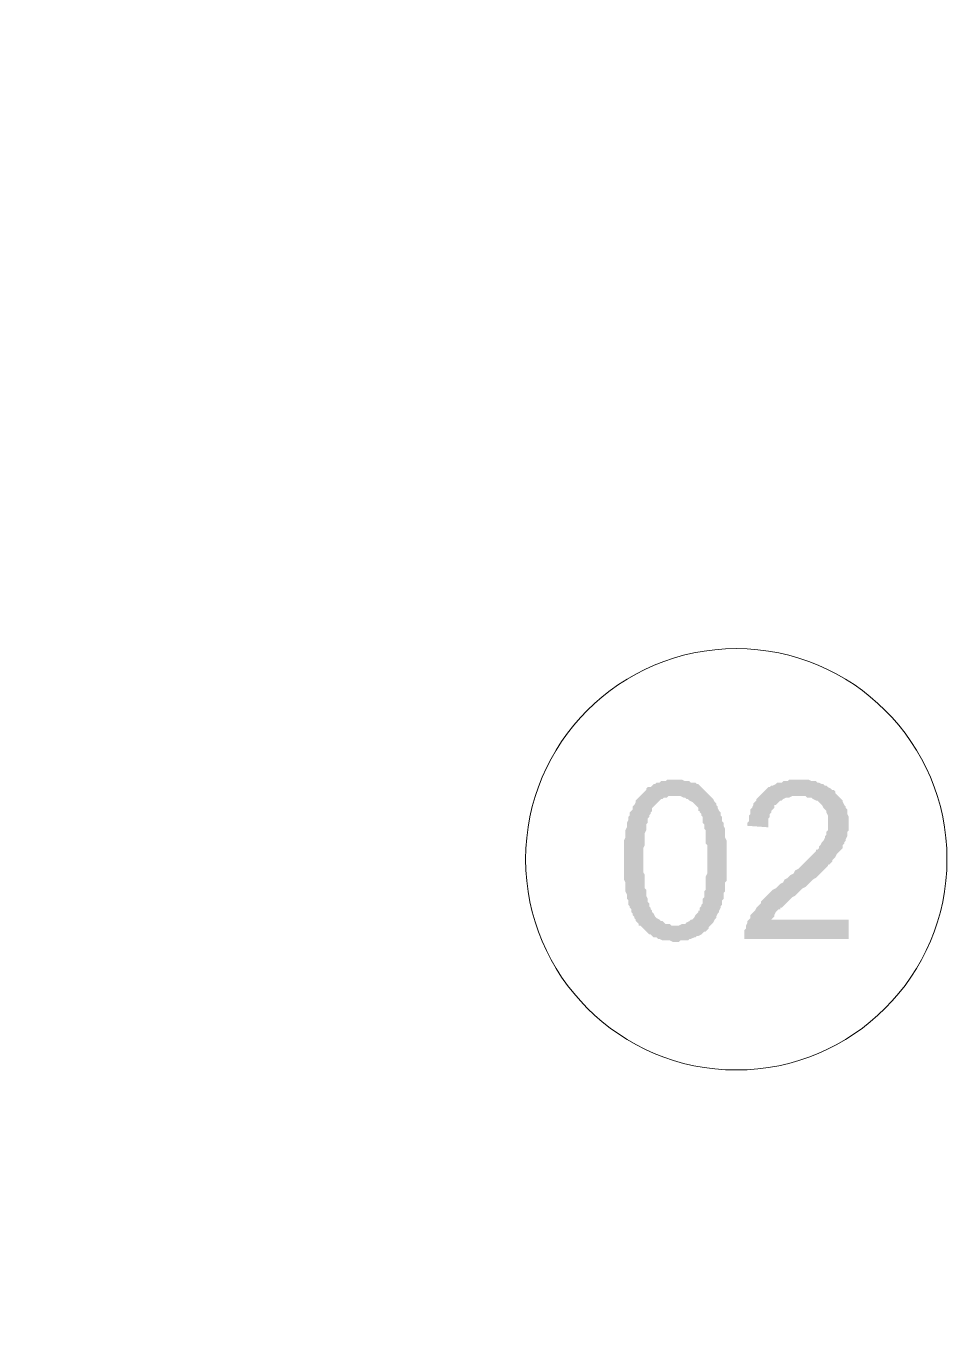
# Model space of a CAD drawing. Header units: millimetres. Extents: x 1293.7 to 1337.9, y 1512.4 to 1531.6.
# Drawn here: x 1309.552 to 1312.173, y 1512.445 to 1516.147 of the extents above; entities that cross this region are included whole.
import ezdxf

# ---------------------------------------------------------------- set-up
doc = ezdxf.new("R2010")
doc.units = ezdxf.units.MM
for name, color, linetype in [('PDF5_SIMB_02', 7, 'Continuous'), ('PDF5_SIMB_TXT', 7, 'Continuous'), ('SIMB_PREENCHIMENTO', 253, 'Continuous')]:
    doc.layers.add(name, color=color, linetype=linetype)

msp = doc.modelspace()

# ---------------------------------------------------------------- hatches: boundary and pattern name
at = {"layer": 'PDF5_SIMB_TXT', "transparency": 33554559}
h = msp.add_hatch(color=256, dxfattribs=at)
h.paths.add_polyline_path([(1311.2516, 1513.7751), (1311.2516, 1513.7793), (1311.2516, 1513.7878), (1311.2516, 1513.7962), (1311.2516, 1513.8047), (1311.2516, 1513.8089), (1311.2516, 1513.8174), (1311.2516, 1513.8216), (1311.2516, 1513.8301), (1311.2558, 1513.8386), (1311.2558, 1513.8428), (1311.2558, 1513.847), (1311.2558, 1513.8555), (1311.2558, 1513.8597), (1311.2601, 1513.8682), (1311.2601, 1513.8724), (1311.2601, 1513.8767), (1311.2601, 1513.8809), (1311.2643, 1513.8894), (1311.2643, 1513.8936), (1311.2643, 1513.8978), (1311.2685, 1513.9021), (1311.2685, 1513.9105), (1311.2728, 1513.9148), (1311.277, 1513.919), (1311.277, 1513.9275), (1311.2812, 1513.9317), (1311.2855, 1513.9402), (1311.2855, 1513.9444), (1311.2897, 1513.9486), (1311.2939, 1513.9529), (1311.2982, 1513.9571), (1311.3024, 1513.9613), (1311.3066, 1513.9656), (1311.3109, 1513.9698), (1311.3151, 1513.974), (1311.3151, 1513.9783), (1311.3193, 1513.9825), (1311.3278, 1513.9825), (1311.332, 1513.9867), (1311.3363, 1513.991), (1311.3405, 1513.991), (1311.3447, 1513.9952), (1311.3532, 1513.9952), (1311.3574, 1513.9994), (1311.3659, 1513.9994), (1311.3701, 1513.9994), (1311.3744, 1514.0037), (1311.3828, 1514.0037), (1311.3913, 1514.0037), (1311.3955, 1514.0037), (1311.3998, 1514.0037), (1311.404, 1514.0037), (1311.4125, 1514.0037), (1311.4167, 1514.0037), (1311.4252, 1513.9994), (1311.4294, 1513.9994), (1311.4379, 1513.9994), (1311.4421, 1513.9952), (1311.4463, 1513.9952), (1311.4548, 1513.9952), (1311.459, 1513.991), (1311.4633, 1513.991), (1311.4675, 1513.9867), (1311.4717, 1513.9825), (1311.476, 1513.9783), (1311.4802, 1513.974), (1311.4844, 1513.9698), (1311.4887, 1513.9656), (1311.4929, 1513.9613), (1311.4971, 1513.9571), (1311.5014, 1513.9529), (1311.5056, 1513.9486), (1311.5056, 1513.9486), (1311.5098, 1513.9402), (1311.5141, 1513.9359), (1311.5141, 1513.9317), (1311.5183, 1513.9275), (1311.5183, 1513.9232), (1311.5225, 1513.9148), (1311.5268, 1513.9105), (1311.5268, 1513.9021), (1311.531, 1513.8978), (1311.531, 1513.8894), (1311.531, 1513.8851), (1311.5352, 1513.8809), (1311.5352, 1513.8767), (1311.5352, 1513.8724), (1311.5395, 1513.864), (1311.5395, 1513.8597), (1311.5395, 1513.8555), (1311.5395, 1513.847), (1311.5395, 1513.8428), (1311.5395, 1513.8386), (1311.5437, 1513.8301), (1311.5437, 1513.8259), (1311.5437, 1513.8174), (1311.5437, 1513.8132), (1311.5437, 1513.8047), (1311.5437, 1513.7962), (1311.5437, 1513.792), (1311.5437, 1513.7835), (1311.5437, 1513.7751), (1311.5437, 1513.7751), (1311.5437, 1513.7666), (1311.5437, 1513.7581), (1311.5437, 1513.7497), (1311.5437, 1513.7454), (1311.5437, 1513.737), (1311.5437, 1513.7285), (1311.5437, 1513.7243), (1311.5437, 1513.7158), (1311.5395, 1513.7116), (1311.5395, 1513.7031), (1311.5395, 1513.6989), (1311.5395, 1513.6904), (1311.5395, 1513.6862), (1311.5352, 1513.6819), (1311.5352, 1513.6735), (1311.5352, 1513.6692), (1311.5352, 1513.665), (1311.531, 1513.6608), (1311.531, 1513.6523), (1311.531, 1513.6481), (1311.5268, 1513.6438), (1311.5268, 1513.6396), (1311.5225, 1513.6311), (1311.5225, 1513.6269), (1311.5183, 1513.6227), (1311.5141, 1513.6142), (1311.5141, 1513.61), (1311.5098, 1513.6057), (1311.5056, 1513.5973), (1311.5014, 1513.593), (1311.4971, 1513.5888), (1311.4929, 1513.5846), (1311.4929, 1513.5803), (1311.4887, 1513.5761), (1311.4844, 1513.5719), (1311.4802, 1513.5719), (1311.476, 1513.5676), (1311.4717, 1513.5634), (1311.4633, 1513.5592), (1311.459, 1513.5592), (1311.4548, 1513.5549), (1311.4506, 1513.5549), (1311.4421, 1513.5507), (1311.4379, 1513.5507), (1311.4336, 1513.5465), (1311.4252, 1513.5465), (1311.4209, 1513.5465), (1311.4125, 1513.5465), (1311.4082, 1513.5422), (1311.3998, 1513.5422), (1311.3998, 1513.5422), (1311.3913, 1513.5422), (1311.3828, 1513.5465), (1311.3786, 1513.5465), (1311.3701, 1513.5465), (1311.3659, 1513.5465), (1311.3617, 1513.5465), (1311.3532, 1513.5507), (1311.349, 1513.5507), (1311.3447, 1513.5549), (1311.3363, 1513.5549), (1311.332, 1513.5592), (1311.3278, 1513.5634), (1311.3236, 1513.5634), (1311.3193, 1513.5676), (1311.3151, 1513.5719), (1311.3109, 1513.5761), (1311.3066, 1513.5803), (1311.3024, 1513.5846), (1311.2982, 1513.5888), (1311.2939, 1513.5888), (1311.2939, 1513.593), (1311.2897, 1513.5973), (1311.2855, 1513.6015), (1311.2855, 1513.6057), (1311.2812, 1513.61), (1311.2812, 1513.6142), (1311.277, 1513.6184), (1311.277, 1513.6227), (1311.2728, 1513.6269), (1311.2728, 1513.6354), (1311.2685, 1513.6396), (1311.2685, 1513.6438), (1311.2643, 1513.6481), (1311.2643, 1513.6565), (1311.2643, 1513.6608), (1311.2601, 1513.665), (1311.2601, 1513.6735), (1311.2601, 1513.6777), (1311.2558, 1513.6862), (1311.2558, 1513.6904), (1311.2558, 1513.6989), (1311.2558, 1513.7031), (1311.2558, 1513.7116), (1311.2516, 1513.72), (1311.2516, 1513.7243), (1311.2516, 1513.7327), (1311.2516, 1513.7412), (1311.2516, 1513.7497), (1311.2516, 1513.7581), (1311.2516, 1513.7624), (1311.2516, 1513.7708), (1311.2516, 1513.7751)], flags=0)
h.paths.add_polyline_path([(1311.3066, 1513.7751), (1311.3066, 1513.7666), (1311.3066, 1513.7539), (1311.3066, 1513.7497), (1311.3066, 1513.7412), (1311.3109, 1513.7327), (1311.3109, 1513.7243), (1311.3109, 1513.7158), (1311.3109, 1513.7073), (1311.3109, 1513.7031), (1311.3109, 1513.6946), (1311.3151, 1513.6904), (1311.3151, 1513.6819), (1311.3151, 1513.6777), (1311.3151, 1513.6735), (1311.3193, 1513.665), (1311.3193, 1513.6608), (1311.3193, 1513.6565), (1311.3236, 1513.6523), (1311.3236, 1513.6481), (1311.3236, 1513.6438), (1311.3278, 1513.6396), (1311.3278, 1513.6354), (1311.332, 1513.6311), (1311.332, 1513.6269), (1311.332, 1513.6269), (1311.3363, 1513.6227), (1311.3405, 1513.6142), (1311.3447, 1513.61), (1311.3532, 1513.6057), (1311.3574, 1513.6015), (1311.3617, 1513.6015), (1311.3659, 1513.5973), (1311.3701, 1513.593), (1311.3744, 1513.593), (1311.3828, 1513.593), (1311.3871, 1513.5888), (1311.3913, 1513.5888), (1311.3998, 1513.5888), (1311.404, 1513.5888), (1311.4082, 1513.5888), (1311.4167, 1513.593), (1311.4209, 1513.593), (1311.4252, 1513.593), (1311.4294, 1513.5973), (1311.4379, 1513.6015), (1311.4421, 1513.6057), (1311.4463, 1513.6057), (1311.4506, 1513.61), (1311.4548, 1513.6184), (1311.459, 1513.6227), (1311.4633, 1513.6269), (1311.4633, 1513.6311), (1311.4675, 1513.6311), (1311.4675, 1513.6354), (1311.4675, 1513.6396), (1311.4717, 1513.6438), (1311.4717, 1513.6481), (1311.476, 1513.6523), (1311.476, 1513.6565), (1311.476, 1513.665), (1311.4802, 1513.6692), (1311.4802, 1513.6735), (1311.4802, 1513.6819), (1311.4802, 1513.6862), (1311.4844, 1513.6904), (1311.4844, 1513.6989), (1311.4844, 1513.7073), (1311.4844, 1513.7116), (1311.4844, 1513.72), (1311.4844, 1513.7285), (1311.4887, 1513.737), (1311.4887, 1513.7412), (1311.4887, 1513.7497), (1311.4887, 1513.7581), (1311.4887, 1513.7708), (1311.4887, 1513.7751), (1311.4887, 1513.7835), (1311.4887, 1513.792), (1311.4887, 1513.8005), (1311.4887, 1513.8089), (1311.4887, 1513.8174), (1311.4844, 1513.8216), (1311.4844, 1513.8301), (1311.4844, 1513.8386), (1311.4844, 1513.8428), (1311.4844, 1513.8513), (1311.4844, 1513.8597), (1311.4802, 1513.864), (1311.4802, 1513.8682), (1311.4802, 1513.8767), (1311.476, 1513.8809), (1311.476, 1513.8851), (1311.476, 1513.8936), (1311.476, 1513.8978), (1311.4717, 1513.9021), (1311.4717, 1513.9063), (1311.4675, 1513.9105), (1311.4675, 1513.9148), (1311.4633, 1513.9148), (1311.4633, 1513.919), (1311.4633, 1513.9232), (1311.459, 1513.9275), (1311.4548, 1513.9317), (1311.4506, 1513.9359), (1311.4463, 1513.9402), (1311.4379, 1513.9444), (1311.4336, 1513.9486), (1311.4294, 1513.9486), (1311.4252, 1513.9529), (1311.4209, 1513.9529), (1311.4125, 1513.9571), (1311.4082, 1513.9571), (1311.404, 1513.9571), (1311.3955, 1513.9571), (1311.3913, 1513.9571), (1311.3828, 1513.9571), (1311.3786, 1513.9571), (1311.3744, 1513.9529), (1311.3659, 1513.9529), (1311.3617, 1513.9486), (1311.3574, 1513.9486), (1311.3532, 1513.9444), (1311.349, 1513.9402), (1311.3447, 1513.9359), (1311.3405, 1513.9317), (1311.3363, 1513.9275), (1311.332, 1513.9232), (1311.332, 1513.919), (1311.332, 1513.9148), (1311.3278, 1513.9105), (1311.3278, 1513.9063), (1311.3236, 1513.9021), (1311.3236, 1513.8978), (1311.3193, 1513.8936), (1311.3193, 1513.8894), (1311.3193, 1513.8809), (1311.3151, 1513.8767), (1311.3151, 1513.8724), (1311.3151, 1513.864), (1311.3151, 1513.8597), (1311.3109, 1513.8513), (1311.3109, 1513.847), (1311.3109, 1513.8386), (1311.3109, 1513.8301), (1311.3109, 1513.8259), (1311.3109, 1513.8174), (1311.3066, 1513.8089), (1311.3066, 1513.8005), (1311.3066, 1513.792), (1311.3066, 1513.7835), (1311.3066, 1513.7751), (1311.3066, 1513.7751)], flags=0)
msp.add_hatch(color=256, dxfattribs=at).paths.add_polyline_path([(1311.8909, 1513.6057), (1311.8909, 1513.5507), (1311.5945, 1513.5507), (1311.5945, 1513.5592), (1311.5945, 1513.5634), (1311.5945, 1513.5719), (1311.5945, 1513.5761), (1311.5988, 1513.5803), (1311.5988, 1513.5888), (1311.5988, 1513.5888), (1311.603, 1513.5973), (1311.603, 1513.6015), (1311.6072, 1513.6057), (1311.6115, 1513.61), (1311.6115, 1513.6184), (1311.6157, 1513.6227), (1311.6199, 1513.6269), (1311.6242, 1513.6311), (1311.6284, 1513.6396), (1311.6326, 1513.6438), (1311.6369, 1513.6481), (1311.6369, 1513.6481), (1311.6411, 1513.6523), (1311.6411, 1513.6565), (1311.6453, 1513.6608), (1311.6496, 1513.665), (1311.6538, 1513.6692), (1311.658, 1513.6735), (1311.6623, 1513.6777), (1311.6665, 1513.6819), (1311.6707, 1513.6862), (1311.675, 1513.6904), (1311.6834, 1513.6946), (1311.6877, 1513.6989), (1311.6919, 1513.7031), (1311.6961, 1513.7073), (1311.7046, 1513.7116), (1311.7088, 1513.72), (1311.7173, 1513.7243), (1311.7215, 1513.7285), (1311.7258, 1513.7327), (1311.7342, 1513.737), (1311.7385, 1513.7454), (1311.7469, 1513.7497), (1311.7512, 1513.7539), (1311.7554, 1513.7581), (1311.7596, 1513.7624), (1311.7639, 1513.7666), (1311.7681, 1513.7708), (1311.7723, 1513.7751), (1311.7766, 1513.7793), (1311.7808, 1513.7835), (1311.785, 1513.7878), (1311.7893, 1513.792), (1311.7935, 1513.7962), (1311.7977, 1513.8005), (1311.7977, 1513.8047), (1311.802, 1513.8047), (1311.8062, 1513.8089), (1311.8062, 1513.8132), (1311.8062, 1513.8132), (1311.8104, 1513.8174), (1311.8147, 1513.8259), (1311.8189, 1513.8301), (1311.8231, 1513.8386), (1311.8231, 1513.8428), (1311.8274, 1513.847), (1311.8274, 1513.8555), (1311.8316, 1513.8597), (1311.8316, 1513.864), (1311.8316, 1513.8682), (1311.8316, 1513.8767), (1311.8316, 1513.8809), (1311.8316, 1513.8851), (1311.8316, 1513.8936), (1311.8316, 1513.8978), (1311.8316, 1513.9021), (1311.8274, 1513.9105), (1311.8274, 1513.9148), (1311.8231, 1513.919), (1311.8189, 1513.9232), (1311.8147, 1513.9317), (1311.8104, 1513.9359), (1311.8104, 1513.9359), (1311.8062, 1513.9402), (1311.802, 1513.9444), (1311.7977, 1513.9444), (1311.7893, 1513.9486), (1311.785, 1513.9529), (1311.7808, 1513.9529), (1311.7723, 1513.9529), (1311.7681, 1513.9571), (1311.7639, 1513.9571), (1311.7554, 1513.9571), (1311.7469, 1513.9571), (1311.7427, 1513.9571), (1311.7342, 1513.9571), (1311.73, 1513.9571), (1311.7215, 1513.9529), (1311.7173, 1513.9529), (1311.7131, 1513.9529), (1311.7046, 1513.9486), (1311.7004, 1513.9444), (1311.6961, 1513.9444), (1311.6919, 1513.9402), (1311.6877, 1513.9359), (1311.6834, 1513.9317), (1311.6792, 1513.9317), (1311.6792, 1513.9232), (1311.675, 1513.919), (1311.6707, 1513.9148), (1311.6707, 1513.9105), (1311.6665, 1513.9063), (1311.6665, 1513.8978), (1311.6623, 1513.8936), (1311.6623, 1513.8851), (1311.6623, 1513.8809), (1311.6623, 1513.8724), (1311.6623, 1513.8682), (1311.603, 1513.8724), (1311.603, 1513.8809), (1311.6072, 1513.8851), (1311.6072, 1513.8936), (1311.6072, 1513.9021), (1311.6115, 1513.9063), (1311.6115, 1513.9105), (1311.6115, 1513.919), (1311.6157, 1513.9232), (1311.6199, 1513.9317), (1311.6199, 1513.9359), (1311.6242, 1513.9402), (1311.6284, 1513.9444), (1311.6284, 1513.9486), (1311.6326, 1513.9529), (1311.6369, 1513.9571), (1311.6411, 1513.9613), (1311.6453, 1513.9656), (1311.6496, 1513.9698), (1311.6538, 1513.974), (1311.658, 1513.9783), (1311.6623, 1513.9825), (1311.6665, 1513.9825), (1311.6707, 1513.9867), (1311.675, 1513.9867), (1311.6834, 1513.991), (1311.6877, 1513.9952), (1311.6919, 1513.9952), (1311.7004, 1513.9952), (1311.7046, 1513.9994), (1311.7088, 1513.9994), (1311.7173, 1513.9994), (1311.7215, 1514.0037), (1311.73, 1514.0037), (1311.7385, 1514.0037), (1311.7427, 1514.0037), (1311.7512, 1514.0037), (1311.7554, 1514.0037), (1311.7639, 1514.0037), (1311.7723, 1514.0037), (1311.7766, 1514.0037), (1311.785, 1513.9994), (1311.7893, 1513.9994), (1311.7977, 1513.9994), (1311.802, 1513.9952), (1311.8062, 1513.9952), (1311.8147, 1513.991), (1311.8189, 1513.991), (1311.8231, 1513.9867), (1311.8274, 1513.9867), (1311.8316, 1513.9825), (1311.8401, 1513.9783), (1311.8443, 1513.974), (1311.8485, 1513.974), (1311.8528, 1513.9698), (1311.8528, 1513.9656), (1311.857, 1513.9613), (1311.8612, 1513.9571), (1311.8655, 1513.9529), (1311.8697, 1513.9486), (1311.8739, 1513.9444), (1311.8739, 1513.9402), (1311.8782, 1513.9317), (1311.8824, 1513.9275), (1311.8824, 1513.9232), (1311.8866, 1513.919), (1311.8866, 1513.9105), (1311.8866, 1513.9063), (1311.8909, 1513.8978), (1311.8909, 1513.8936), (1311.8909, 1513.8894), (1311.8909, 1513.8809), (1311.8909, 1513.8767), (1311.8909, 1513.8724), (1311.8909, 1513.8682), (1311.8909, 1513.8597), (1311.8866, 1513.8555), (1311.8866, 1513.847), (1311.8866, 1513.8428), (1311.8824, 1513.8343), (1311.8824, 1513.8301), (1311.8782, 1513.8259), (1311.8782, 1513.8216), (1311.8739, 1513.8174), (1311.8739, 1513.8089), (1311.8697, 1513.8047), (1311.8655, 1513.8005), (1311.8612, 1513.7962), (1311.857, 1513.792), (1311.8528, 1513.7835), (1311.8485, 1513.7793), (1311.8443, 1513.7751), (1311.8443, 1513.7708), (1311.8401, 1513.7666), (1311.8358, 1513.7624), (1311.8316, 1513.7624), (1311.8316, 1513.7581), (1311.8274, 1513.7539), (1311.8231, 1513.7497), (1311.8189, 1513.7454), (1311.8147, 1513.7412), (1311.8104, 1513.737), (1311.8062, 1513.7327), (1311.802, 1513.7285), (1311.7977, 1513.7243), (1311.7893, 1513.72), (1311.785, 1513.7158), (1311.7808, 1513.7116), (1311.7723, 1513.7031), (1311.7681, 1513.6989), (1311.7596, 1513.6946), (1311.7554, 1513.6904), (1311.7512, 1513.6862), (1311.7427, 1513.6777), (1311.7385, 1513.6735), (1311.73, 1513.6692), (1311.7258, 1513.665), (1311.7215, 1513.6608), (1311.7173, 1513.6565), (1311.7131, 1513.6523), (1311.7088, 1513.6481), (1311.7046, 1513.6438), (1311.7004, 1513.6396), (1311.6961, 1513.6396), (1311.6961, 1513.6354), (1311.6919, 1513.6354), (1311.6877, 1513.6311), (1311.6834, 1513.6269), (1311.6792, 1513.6184), (1311.6792, 1513.6142), (1311.675, 1513.61), (1311.6707, 1513.6057), (1311.6707, 1513.6057)])
at = {"layer": 'SIMB_PREENCHIMENTO'}
h = msp.add_hatch(dxfattribs=at)
h.set_pattern_fill('NET', color=256, scale=0.05)
h.set_pattern_definition([(0, (1252.14947, 1502.5232), (0, 0.15875), []), (90, (1252.14947, 1502.5232), (-0.15875, 1e-17), [])])
h.paths.add_polyline_path([(1324.6378, 1527.0698), (1323.1378, 1527.0698), (1323.1378, 1526.5398), (1323.2638, 1526.5398), (1323.6428, 1526.5398, -1), (1323.6428, 1526.1698), (1323.2638, 1526.1698), (1323.2583, 1526.1689), (1323.2583, 1526.1482), (1323.2233, 1526.1482), (1323.2233, 1526.1698), (1323.1378, 1526.1698), (1323.1378, 1525.5383), (1324.6378, 1525.5383), (1324.6378, 1525.6892), (1324.0378, 1525.6892), (1324.0378, 1525.7192, -0.429311), (1324.6378, 1526.2892)])
h.paths.add_polyline_path([(1324.6378, 1525.5083), (1323.1378, 1525.5083), (1323.1378, 1524.8698), (1324.6378, 1524.8698)])
h.paths.add_polyline_path([(1324.6378, 1526.2892, 0.429311), (1324.0378, 1525.7192), (1324.6378, 1525.7192)], flags=17)
h.paths.add_polyline_path([(1321.8178, 1525.4698), (1321.8178, 1524.8698), (1322.3878, 1524.8698, 0.429311)])
h.paths.add_polyline_path([(1295.7602, 1514.4446), (1295.4452, 1514.4446), (1295.4452, 1514.3186), (1295.4452, 1513.9396, -1), (1295.0752, 1513.9396), (1295.0752, 1514.3186), (1295.0743, 1514.3241), (1295.0536, 1514.3241), (1295.0536, 1514.3591), (1295.0752, 1514.4446), (1294.7602, 1514.4446), (1294.6584, 1514.4446), (1294.6584, 1513.2805), (1294.0808, 1513.2805), (1294.0808, 1512.4446), (1295.7602, 1512.4446), (1295.7602, 1512.5446), (1295.1602, 1512.5446), (1295.1602, 1512.5746, -0.429311), (1295.7602, 1513.1446)], flags=17)
h.paths.add_polyline_path([(1295.7602, 1514.4446), (1295.4452, 1514.4446), (1295.4452, 1514.3186), (1295.4452, 1513.9396, -1), (1295.0752, 1513.9396), (1295.0752, 1514.3186), (1295.0752, 1514.3276), (1295.0686, 1514.3276), (1295.0686, 1514.3241), (1295.0536, 1514.3241), (1295.0536, 1514.3591), (1295.0686, 1514.3591), (1295.0686, 1514.3556), (1295.0752, 1514.3556), (1295.0752, 1514.4446), (1294.7602, 1514.4446), (1294.6584, 1514.4446), (1294.6584, 1513.2805), (1293.6602, 1513.2805), (1293.6602, 1513.2761), (1294.0808, 1513.2761), (1294.0808, 1512.4446), (1295.7602, 1512.4446), (1295.7602, 1512.5446), (1295.1602, 1512.5446), (1295.1602, 1512.5746, -0.429311), (1295.7602, 1513.1446)])
h.paths.add_polyline_path([(1294.0921, 1512.5286), (1295.1483, 1512.5286), (1295.1483, 1513.2749), (1294.0921, 1513.2749)], flags=24)

# ---------------------------------------------------------------- linework, layer by layer
at = {"layer": 'PDF5_SIMB_02', "lineweight": 20}
msp.add_circle((1311.5712, 1513.7772), 0.599, dxfattribs=at)

doc.saveas('drawing.dxf')
